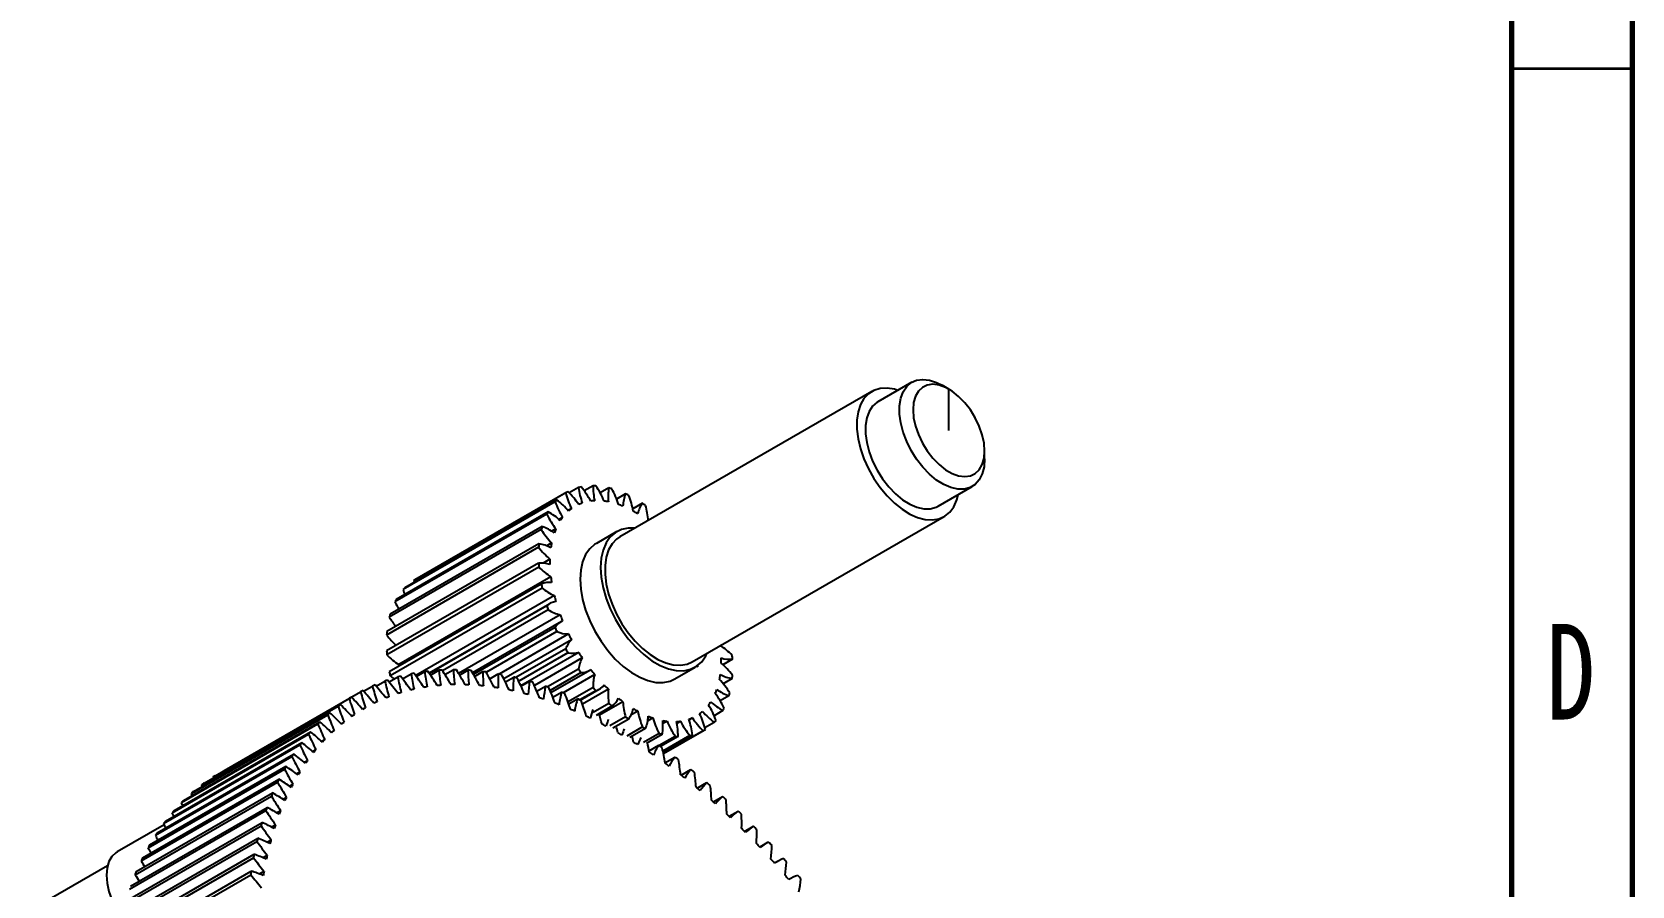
# Model space of a CAD drawing. Header units: millimetres. Extents: x 15 to 205, y 5 to 292.
# Drawn here: x 138.6 to 205, y 164.6 to 200 of the extents above; entities that cross this region are included whole.
import ezdxf

# ---------------------------------------------------------------- set-up
doc = ezdxf.new("R2010")
doc.units = ezdxf.units.MM
doc.styles.add('SLDTEXTSTYLE0', font='TXT', dxfattribs={"width": 0.75})

msp = doc.modelspace()

# ---------------------------------------------------------------- linework, layer by layer
at = {"color": 7, "linetype": 'Continuous', "lineweight": 70}
for p, q in [((205, 292), (205, 5)), ((200, 287), (200, 10))]:
    msp.add_line(p, q, dxfattribs=at)
at = {"color": 7, "linetype": 'Continuous', "lineweight": 35}
msp.add_line((200, 198.5), (205, 198.5), dxfattribs=at)
at = {"color": 7, "linetype": 'Continuous', "lineweight": 25}
for p, q in [((175.124, 185.478), (173.709, 184.662)), ((176.657, 185.191), (176.374, 185.354)), ((173.459, 185.095), (163.008, 179.062)), ((178.141, 182.293), (178.141, 182.619)), ((160.396, 180.589), (154.089, 176.947)), ((160.764, 180.883), (154.457, 177.241)), ((160.81, 180.91), (154.503, 177.269)), ((161.295, 181.108), (160.909, 180.885)), ((161.897, 181.177), (161.532, 180.966)), ((162.554, 181.088), (162.193, 180.88)), ((163.243, 180.843), (162.873, 180.629)), ((176.209, 180.331), (177.623, 181.148)), ((159.98, 179.996), (153.672, 176.355)), ((160.035, 180.101), (153.728, 176.46)), ((160.321, 180.508), (154.014, 176.867)), ((161, 180.23), (160.862, 180.15)), ((163.946, 180.451), (163.547, 180.221)), ((166.008, 173.865), (176.459, 179.898)), ((159.75, 179.362), (153.443, 175.721)), ((159.784, 179.488), (153.477, 175.847)), ((160.355, 179.388), (160.185, 179.29)), ((160.632, 179.868), (160.482, 179.782)), ((162.883, 179.278), (162.035, 178.788)), ((159.639, 178.625), (153.332, 174.984)), ((159.651, 178.769), (153.343, 175.127)), ((160.179, 178.804), (159.973, 178.685)), ((159.639, 177.964), (153.332, 174.323)), ((160.108, 178.134), (159.823, 177.97)), ((159.651, 177.807), (153.343, 174.166)), ((160.145, 177.399), (153.838, 173.758)), ((154.457, 177.241), (154.475, 177.17)), ((159.75, 177.099), (153.443, 173.458)), ((159.784, 176.934), (153.477, 173.292)), ((160.29, 176.62), (154.538, 173.3)), ((160.098, 176.285), (155.097, 173.398)), ((159.98, 176.2), (155.106, 173.386)), ((160.035, 176.031), (155.647, 173.498)), ((160.536, 175.822), (156.32, 173.388)), ((160.586, 175.551), (156.894, 173.42)), ((160.321, 175.293), (156.939, 173.341)), ((160.396, 175.127), (157.471, 173.438)), ((160.878, 175.028), (157.996, 173.365)), ((161, 174.788), (158.192, 173.167)), ((160.764, 174.408), (158.698, 173.215)), ((160.856, 174.248), (158.812, 173.067)), ((161.304, 174.263), (158.901, 172.876)), ((161.45, 174.036), (159.461, 172.888)), ((167.68, 173.983), (167.281, 173.753)), ((153.991, 173.17), (154.345, 173.375)), ((154.562, 173.266), (154.913, 173.469)), ((155.148, 173.324), (155.497, 173.525)), ((155.747, 173.343), (156.095, 173.544)), ((156.359, 173.324), (156.706, 173.524)), ((156.982, 173.266), (157.329, 173.466)), ((157.615, 173.17), (157.963, 173.371)), ((161.295, 173.57), (160.008, 172.827)), ((161.402, 173.422), (160.114, 172.678)), ((160.149, 172.594), (161.757, 173.522)), ((161.967, 173.344), (160.653, 172.586)), ((165.285, 173.159), (166.133, 173.649)), ((166.2, 173.691), (166.248, 173.663)), ((166.248, 173.663), (166.248, 173.725)), ((146.591, 169.357), (152.248, 172.623)), ((152.376, 172.654), (152.744, 172.866)), ((152.897, 172.863), (153.26, 173.073)), ((153.436, 173.036), (153.794, 173.242)), ((158.257, 173.036), (158.606, 173.237)), ((158.906, 172.864), (159.258, 173.067)), ((159.562, 172.654), (159.917, 172.859)), ((160.223, 172.407), (160.581, 172.614)), ((161.897, 172.805), (160.859, 172.206)), ((162.016, 172.673), (161.35, 172.289)), ((161.366, 172.281), (162.148, 172.733)), ((162.535, 172.731), (161.453, 172.107)), ((167.669, 173.178), (167.298, 172.964)), ((145.662, 168.762), (151.319, 172.027)), ((145.758, 168.833), (151.415, 172.098)), ((146.116, 169.077), (151.773, 172.343)), ((146.217, 169.141), (151.874, 172.406)), ((152.398, 171.933), (152.336, 171.898)), ((160.888, 172.124), (161.251, 172.333)), ((162.554, 172.137), (161.903, 171.761)), ((162.68, 172.025), (162.029, 171.649)), ((163.137, 172.217), (162.162, 171.654)), ((167.536, 172.459), (167.175, 172.251)), ((144.821, 168.026), (150.478, 171.291)), ((144.907, 168.112), (150.564, 171.377)), ((145.23, 168.411), (150.887, 171.677)), ((145.321, 168.49), (150.978, 171.755)), ((151.442, 171.3), (151.567, 171.372)), ((151.879, 171.616), (152.002, 171.687)), ((163.243, 171.584), (162.593, 171.209)), ((163.374, 171.496), (162.723, 171.121)), ((163.755, 171.817), (163.47, 171.652)), ((164.371, 171.543), (164.165, 171.424)), ((164.964, 171.404), (164.795, 171.306)), ((165.518, 171.404), (165.369, 171.317)), ((166.016, 171.542), (165.878, 171.462)), ((166.923, 171.358), (166.537, 171.135)), ((167.285, 171.846), (166.919, 171.635)), ((144.436, 167.607), (150.093, 170.872)), ((144.517, 167.7), (150.174, 170.966)), ((150.634, 170.566), (150.764, 170.641)), ((151.027, 170.95), (151.155, 171.023)), ((163.946, 171.166), (163.295, 170.79)), ((164.076, 171.104), (163.426, 170.728)), ((164.64, 170.893), (163.989, 170.518)), ((164.766, 170.859), (164.115, 170.484)), ((165.304, 170.775), (164.641, 170.392)), ((165.422, 170.77), (164.698, 170.352)), ((165.918, 170.815), (164.796, 170.167)), ((166.025, 170.839), (164.802, 170.134)), ((164.816, 170.06), (166.51, 171.037)), ((166.463, 171.011), (164.816, 170.06)), ((143.741, 166.671), (149.398, 169.936)), ((143.811, 166.778), (149.468, 170.044)), ((144.076, 167.155), (149.733, 170.42)), ((144.152, 167.255), (149.808, 170.521)), ((150.264, 170.15), (150.398, 170.227)), ((164.222, 170.174), (164.623, 170.405)), ((143.432, 166.156), (149.089, 169.421)), ((143.496, 166.269), (149.153, 169.535)), ((149.595, 169.222), (149.736, 169.303)), ((149.917, 169.701), (150.055, 169.781)), ((164.881, 169.682), (165.293, 169.92)), ((165.548, 169.167), (165.959, 169.403)), ((143.149, 165.61), (148.806, 168.876)), ((143.208, 165.73), (148.865, 168.996)), ((145.684, 168.699), (145.662, 168.762)), ((149.297, 168.712), (149.444, 168.796)), ((166.221, 168.627), (166.619, 168.857)), ((142.893, 165.035), (148.55, 168.301)), ((142.946, 165.162), (148.603, 168.427)), ((149.024, 168.172), (149.176, 168.26)), ((166.885, 168.057), (167.273, 168.281)), ((142.665, 164.433), (148.322, 167.698)), ((142.712, 164.565), (148.369, 167.831)), ((148.777, 167.605), (148.936, 167.696)), ((167.539, 167.459), (167.918, 167.678)), ((144.099, 167.106), (142.146, 165.979)), ((142.465, 163.803), (148.122, 167.069)), ((142.506, 163.941), (148.163, 167.207)), ((148.556, 167.009), (148.722, 167.105)), ((168.183, 166.833), (168.554, 167.047)), ((142.293, 163.148), (147.95, 166.413)), ((142.328, 163.291), (147.985, 166.557)), ((148.361, 166.388), (148.535, 166.488)), ((169.137, 166.367), (168.815, 166.181)), ((141.755, 165.407), (138.619, 163.596)), ((142.15, 162.468), (147.807, 165.733)), ((142.179, 162.616), (147.836, 165.882)), ((148.192, 165.741), (148.376, 165.847)), ((169.556, 165.588), (169.427, 165.513)), ((142.036, 161.765), (147.693, 165.03)), ((142.058, 161.918), (147.715, 165.184)), ((148.049, 165.069), (148.244, 165.182))]:
    msp.add_line(p, q, dxfattribs=at)
at = {"color": 7, "linetype": 'Continuous'}
msp.add_line((176.656, 183.476), (176.656, 185.191), dxfattribs=at)
at = {"color": 7, "linetype": 'Continuous', "lineweight": 25, "flags": 128}
for points in [[(174.539, 185.14), (174.397, 185.183), (174.092, 185.233), (173.806, 185.218), (173.548, 185.14), (173.323, 185), (173.136, 184.801), (172.992, 184.548), (172.894, 184.247), (172.844, 183.905), (172.844, 183.53), (172.894, 183.131), (172.992, 182.717), (173.136, 182.297), (173.323, 181.883), (173.548, 181.483), (173.806, 181.106), (174.092, 180.762), (174.397, 180.459), (174.716, 180.204), (175.041, 180.002), (175.363, 179.859), (175.676, 179.777), (175.973, 179.76), (176.245, 179.806), (176.488, 179.916), (176.694, 180.086), (176.86, 180.312), (176.982, 180.59), (177.038, 180.81)], [(178.141, 182.293), (178.116, 181.962), (178.04, 181.671), (177.917, 181.427), (177.749, 181.237), (177.541, 181.106), (177.3, 181.04), (177.033, 181.038), (176.746, 181.102), (176.449, 181.23), (176.149, 181.418), (175.856, 181.66), (175.578, 181.95), (175.322, 182.279), (175.097, 182.637), (174.909, 183.015), (174.763, 183.402), (174.663, 183.786), (174.612, 184.157), (174.612, 184.503), (174.663, 184.815), (174.763, 185.084), (174.909, 185.302), (175.097, 185.462), (175.322, 185.561), (175.578, 185.595), (175.856, 185.564), (176.149, 185.467), (176.374, 185.354)], [(178.141, 182.619), (178.116, 182.949), (178.041, 183.296), (177.919, 183.65), (177.754, 183.998), (177.551, 184.328), (177.318, 184.629), (177.063, 184.891), (176.793, 185.105), (176.519, 185.263), (176.25, 185.36), (175.995, 185.393), (175.762, 185.361), (175.559, 185.265), (175.394, 185.108), (175.272, 184.895), (175.197, 184.634), (175.171, 184.334), (175.197, 184.004), (175.272, 183.656), (175.394, 183.302), (175.559, 182.955), (175.762, 182.625), (175.995, 182.323), (176.25, 182.062), (176.519, 181.848), (176.793, 181.69), (177.063, 181.592), (177.318, 181.559), (177.551, 181.591), (177.754, 181.688), (177.919, 181.845), (178.041, 182.058), (178.116, 182.319), (178.141, 182.619)], [(173.709, 184.662), (173.683, 184.646), (173.495, 184.485), (173.349, 184.267), (173.249, 183.999), (173.198, 183.687), (173.198, 183.34), (173.249, 182.97), (173.349, 182.586), (173.495, 182.199), (173.683, 181.821), (173.908, 181.462), (174.164, 181.133), (174.442, 180.844), (174.735, 180.601), (175.034, 180.414), (175.332, 180.286), (175.618, 180.222), (175.886, 180.223), (176.127, 180.29), (176.209, 180.331)], [(163.633, 179.422), (163.359, 179.425), (163.075, 179.365), (162.824, 179.241), (162.61, 179.054), (162.438, 178.81), (162.312, 178.513), (162.236, 178.171), (162.21, 177.79), (162.236, 177.38), (162.312, 176.949), (162.438, 176.507), (162.61, 176.065), (162.824, 175.631), (163.075, 175.216), (163.359, 174.828), (163.669, 174.478), (163.997, 174.171), (164.337, 173.916), (164.68, 173.718), (165.02, 173.581), (165.348, 173.508), (165.657, 173.502), (165.941, 173.561), (166.193, 173.686), (166.407, 173.872), (166.579, 174.117), (166.633, 174.226)], [(162.035, 178.788), (161.975, 178.751), (161.761, 178.565), (161.589, 178.32), (161.464, 178.023), (161.387, 177.681), (161.362, 177.3), (161.387, 176.89), (161.464, 176.459), (161.589, 176.017), (161.761, 175.575), (161.975, 175.141), (162.227, 174.726), (162.511, 174.339), (162.82, 173.988), (163.148, 173.681), (163.488, 173.426), (163.832, 173.228), (164.171, 173.091), (164.499, 173.019), (164.809, 173.012), (165.093, 173.072), (165.285, 173.159)], [(163.008, 179.062), (162.872, 178.967), (162.685, 178.768), (162.541, 178.515), (162.443, 178.214), (162.393, 177.872), (162.393, 177.497), (162.443, 177.098), (162.541, 176.683), (162.685, 176.264), (162.872, 175.85), (163.097, 175.449), (163.355, 175.073), (163.641, 174.729), (163.946, 174.426), (164.265, 174.17), (164.59, 173.969), (164.912, 173.825), (165.225, 173.744), (165.522, 173.726), (165.794, 173.773), (166.008, 173.865)], [(144.872, 167.905), (144.855, 167.944), (144.821, 168.026)], [(145.266, 168.319), (145.261, 168.329), (145.23, 168.411)], [(144.503, 167.458), (144.472, 167.526), (144.436, 167.607)], [(142.146, 165.979), (142.099, 165.949), (141.934, 165.792), (141.811, 165.579), (141.736, 165.318), (141.711, 165.017), (141.736, 164.688), (141.811, 164.34), (141.934, 163.986), (142.099, 163.638), (142.301, 163.308), (142.324, 163.275)]]:
    msp.add_lwpolyline(points, dxfattribs=at)
at = {"color": 7, "linetype": 'Continuous', "lineweight": 25}
for centre, radius, start, end in [((161.875, 179.133), 2.075, 135.46986, 138.50435), ((158.601, 178.216), 2.975, 40.07889, 52.89012), ((161.76, 179.264), 1.9, 118.39659, 121.61416), ((164.065, 181.709), 3.403, 194.0511, 205.76156), ((158.49, 178.49), 3.403, 34.23839, 45.94961), ((161.816, 179.099), 2.075, 101.50533, 104.54013), ((164.248, 181.476), 2.976, 187.1114, 199.92132), ((158.583, 178.792), 3.664, 28.5605, 39.70772), ((162.064, 178.537), 2.023, 92.75607, 97.46296), ((164.351, 181.138), 2.454, 179.09727, 193.67157), ((161.856, 178.573), 2.604, 86.47333, 89.08128), ((158.934, 179.103), 3.712, 22.8198, 33.87042), ((164.44, 180.739), 1.918, 169.52322, 186.70775), ((161.714, 177.7), 3.49, 73.93148, 76.077), ((159.561, 179.382), 3.538, 16.78347, 28.19303), ((164.579, 180.299), 1.442, 157.81306, 178.61702), ((161.293, 176.58), 4.689, 63.65236, 65.41454), ((160.44, 179.569), 3.175, 10.18247, 22.4504), ((162.312, 178.835), 2.605, 150.92663, 153.53415), ((163.312, 181.631), 3.712, 206.12953, 217.18027), ((158.842, 177.958), 2.453, 46.32915, 60.90546), ((163.758, 181.779), 3.664, 200.29248, 211.43941), ((162.008, 178.843), 1.714, 125.99324, 131.24985), ((162.001, 178.839), 1.714, 108.76052, 114.01741), ((162.035, 177.914), 2.648, 79.11146, 83.04464), ((161.792, 177.021), 3.575, 67.90074, 71.12066), ((161.292, 175.974), 4.736, 58.66802, 61.33736), ((164.81, 179.811), 1.075, 143.47856, 168.81328), ((160.594, 175.369), 6.088, 55.11, 56.59063), ((161.502, 179.605), 2.683, 2.67984, 16.40851), ((163.139, 178.522), 3.491, 163.92858, 166.0737), ((162.757, 181.227), 3.538, 211.80688, 223.21699), ((159.143, 177.681), 1.918, 53.29381, 70.48122), ((162.793, 178.351), 2.649, 156.96222, 160.89469), ((162.238, 178.637), 2.023, 142.54622, 147.25244), ((164.32, 178.326), 4.69, 174.58907, 176.35094), ((162.156, 180.559), 3.174, 217.54967, 229.81866), ((159.455, 177.341), 1.441, 61.38583, 82.19364), ((163.688, 178.115), 3.576, 168.88399, 172.10331), ((159.762, 176.897), 1.074, 71.1915, 96.53068), ((165.718, 178.326), 6.089, 183.41152, 184.89194), ((164.844, 178.024), 4.738, 178.66554, 181.33446), ((155.453, 175.623), 1.901, 119.99739, 121.61412), ((161.594, 179.657), 2.682, 223.59196, 237.32232), ((166.105, 178.115), 6.003, 186.8483, 189.12753), ((155.568, 175.492), 2.075, 135.46986, 138.50435), ((157.332, 178.089), 3.535, 200.2107, 203.64087), ((160.083, 176.329), 0.839, 83.46599, 113.38121), ((167.125, 178.522), 7.51, 190.92106, 192.20826), ((161.155, 178.58), 2.143, 230.20869, 246.16492), ((167.273, 178.351), 7.195, 193.92158, 195.94146), ((156.004, 175.194), 2.605, 150.92663, 153.53415), ((157.022, 178), 3.732, 206.14663, 211.40223), ((160.467, 175.647), 0.737, 98.73464, 131.36974), ((168.313, 178.835), 8.74, 197.55052, 198.71394), ((160.907, 177.413), 1.634, 237.75908, 256.89272), ((156.831, 174.881), 3.491, 163.92858, 166.0737), ((156.518, 177.633), 3.621, 211.87912, 219.26478), ((160.971, 174.89), 0.764, 116.31878, 148.15775), ((169.093, 179.133), 9.576, 203.63956, 204.73428), ((168.158, 178.637), 8.126, 200.27438, 202.13698), ((158.013, 174.685), 4.69, 174.58907, 176.35094), ((155.881, 176.946), 3.217, 217.5918, 228.06127), ((160.876, 176.244), 1.216, 246.74789, 270.07121), ((161.643, 174.125), 0.923, 134.07886, 162.13311), ((168.625, 178.842), 8.636, 206.21396, 208.00247), ((159.41, 174.685), 6.089, 183.41152, 184.89194), ((155.286, 176.015), 2.682, 223.59196, 237.32232), ((169.359, 179.264), 9.872, 209.46363, 210.53637), ((161.05, 175.15), 0.923, 257.87312, 285.93165), ((162.502, 173.427), 1.216, 149.93695, 173.25598), ((168.627, 178.838), 8.635, 211.99754, 213.78608), ((165.726, 172.29), 2.682, 43.59196, 57.32232), ((167.558, 175.05), 1.074, 251.1915, 276.53068), ((162.475, 173.923), 4.738, 358.66554, 1.33446), ((161.602, 173.621), 6.089, 3.41152, 4.89194), ((160.817, 174.881), 7.51, 190.92106, 192.20826), ((155.049, 175.215), 2.484, 230.73046, 235.79971), ((155.885, 165.715), 7.813, 104.63205, 105.5251), ((159.666, 174.456), 5.87, 186.8372, 187.49551), ((142.468, 164.454), 14.448, 34.80613, 37.62351), ((155.96, 165.387), 8.149, 100.56143, 101.42973), ((165.434, 175.215), 11.24, 189.42576, 192.75653), ((142.63, 164.754), 14.657, 33.34962, 36.14013), ((156.026, 164.97), 8.571, 96.6172, 97.45675), ((165.531, 174.885), 10.712, 187.59698, 191.03637), ((142.856, 165.058), 14.813, 31.90163, 34.67256), ((156.071, 164.463), 9.08, 92.8148, 93.6227), ((165.619, 174.536), 10.172, 185.70213, 189.26215), ((143.149, 165.363), 14.913, 30.45847, 33.21695), ((165.701, 174.171), 9.626, 183.73432, 187.42775), ((156.085, 163.868), 9.675, 89.16466, 89.93907), ((143.51, 165.668), 14.957, 29.01647, 31.76953), ((165.781, 173.791), 9.079, 181.68624, 185.52666), ((156.058, 163.187), 10.358, 85.67258, 86.41261), ((143.94, 165.969), 14.944, 27.57198, 30.32662), ((165.864, 173.399), 8.536, 179.55014, 183.55194), ((155.982, 162.423), 11.126, 82.34034, 83.04591), ((144.441, 166.264), 14.874, 26.12132, 28.88455), ((165.954, 172.996), 8, 177.31787, 181.49624), ((155.849, 161.581), 11.978, 79.16641, 79.83809), ((145.011, 166.549), 14.749, 24.66078, 27.43967), ((169.113, 179.098), 9.575, 215.26581, 216.36057), ((161.377, 174.186), 0.764, 271.85131, 303.69269), ((168.216, 178.537), 8.125, 217.86322, 219.72592), ((163.53, 172.869), 1.634, 163.11295, 182.24315), ((163.632, 173.832), 3.576, 348.88399, 352.10331), ((167.865, 174.607), 1.441, 241.38583, 262.19364), ((165.164, 171.388), 3.174, 37.54967, 49.81866), ((163, 173.621), 4.69, 354.58907, 356.35094), ((155.715, 166.186), 7.311, 117.37438, 118.30783), ((164.86, 176.288), 13.134, 196.20366, 199.206), ((142.335, 163.591), 13.526, 39.265, 42.20897), ((155.751, 166.111), 7.395, 113.06569, 113.99212), ((165.038, 176.064), 12.703, 194.57837, 197.64815), ((142.324, 163.872), 13.879, 37.7599, 40.65372), ((155.811, 165.955), 7.562, 108.80855, 109.72128), ((165.191, 175.808), 12.241, 192.91057, 196.05719), ((142.367, 164.16), 14.188, 36.27494, 39.12666), ((165.322, 175.524), 11.752, 191.19493, 194.42834), ((156.068, 165.466), 7.44, 106.61382, 107.70685), ((156.142, 165.191), 7.725, 102.48973, 103.55573), ((156.211, 164.831), 8.092, 98.48287, 99.51635), ((156.266, 164.383), 8.543, 94.61113, 95.60791), ((156.296, 163.849), 9.078, 90.88728, 91.84451), ((156.291, 163.23), 9.697, 87.31928, 88.23533), ((156.242, 162.529), 10.4, 83.91074, 84.78504), ((156.142, 161.75), 11.185, 80.66162, 81.49449), ((155.983, 160.899), 12.052, 77.56892, 78.36139), ((166.055, 172.583), 7.478, 174.98092, 179.35174), ((155.654, 160.667), 12.912, 76.14665, 76.78551), ((145.65, 166.82), 14.569, 23.18655, 25.98829), ((166.171, 172.16), 6.972, 172.53054, 177.11023), ((155.392, 159.688), 13.926, 73.27501, 73.8825), ((146.357, 167.074), 14.336, 21.69474, 24.52669), ((166.305, 171.727), 6.487, 169.95783, 174.76316), ((155.059, 158.653), 15.013, 70.54411, 71.1219), ((147.128, 167.306), 14.054, 20.18131, 23.05107), ((166.459, 171.285), 6.026, 167.25398, 172.30171), ((154.655, 157.571), 16.168, 67.94573, 68.49565), ((168.464, 178.572), 8.739, 221.28647, 222.44997), ((161.78, 173.371), 0.737, 288.64144, 321.27552), ((167.525, 177.913), 7.194, 224.05917, 226.07925), ((164.666, 172.501), 2.143, 173.83873, 189.79246), ((164.527, 173.596), 2.649, 336.96222, 340.89469), ((168.176, 174.266), 1.918, 233.29381, 250.48122), ((164.563, 170.72), 3.538, 31.80688, 43.21699), ((155.763, 166.117), 7.395, 126.01852, 126.94491), ((164.415, 176.626), 13.881, 199.34665, 202.24029), ((142.5, 163.051), 12.702, 42.35233, 45.42239), ((155.716, 166.186), 7.311, 121.70291, 122.63635), ((164.653, 176.476), 13.528, 197.7915, 200.73527), ((142.395, 163.318), 13.132, 40.79437, 43.79694), ((155.935, 165.805), 7.076, 119.44027, 120.57049), ((155.954, 165.769), 7.116, 115.11796, 116.24391), ((156.002, 165.658), 7.237, 110.8323, 111.94564), ((155.762, 159.981), 12.996, 74.62744, 75.38104), ((155.474, 159.004), 14.014, 71.83036, 72.54699), ((155.117, 157.977), 15.102, 69.1698, 69.8516), ((147.961, 167.513), 13.725, 18.64206, 21.55751), ((166.636, 170.831), 5.591, 164.41054, 169.71692), ((154.178, 156.451), 17.386, 65.4712, 65.99514), ((148.852, 167.691), 13.353, 17.0726, 20.04197), ((167.598, 177.699), 7.509, 227.79275, 229.08009), ((162.179, 172.698), 0.839, 306.62996, 336.54144), ((166.736, 177.02), 6.002, 230.87383, 233.15336), ((165.817, 172.342), 2.683, 182.67984, 196.40851), ((162.51, 172.136), 1.075, 323.47856, 348.81328), ((166.027, 175.973), 4.736, 238.66802, 241.33736), ((165.082, 173.31), 2.023, 322.54622, 327.25244), ((163.562, 170.168), 3.664, 20.29248, 31.43941), ((168.477, 173.989), 2.453, 226.32915, 240.90546), ((164.007, 170.316), 3.712, 26.12953, 37.18027), ((165.008, 173.112), 2.605, 330.92663, 333.53415), ((164.181, 173.425), 3.491, 343.92858, 346.0737), ((156.04, 165.803), 7.814, 134.48498, 135.37794), ((163.839, 176.792), 14.449, 202.37668, 205.19394), ((142.826, 162.536), 11.75, 45.57243, 48.80618), ((155.868, 165.987), 7.562, 130.28913, 131.2018), ((164.144, 176.732), 14.189, 200.8736, 203.72518), ((142.645, 162.791), 12.239, 43.94342, 47.09035), ((156.03, 165.674), 7.238, 128.06491, 129.17818), ((155.957, 165.771), 7.116, 123.7668, 124.89272), ((154.69, 156.908), 16.253, 66.63727, 67.28649), ((154.194, 155.808), 17.46, 64.22398, 64.84293), ((166.93, 170.34), 5.28, 162.86309, 166.97048), ((149.919, 167.873), 12.814, 15.46014, 17.45197), ((153.631, 154.686), 18.715, 61.92113, 62.51209), ((167.193, 169.844), 4.942, 160.69785, 164.10024), ((166.726, 176.578), 6.088, 235.11, 236.59063), ((166.88, 172.378), 3.175, 190.18247, 202.4504), ((162.741, 171.648), 1.442, 337.81306, 358.61702), ((165.527, 174.926), 3.575, 247.90074, 251.12066), ((167.758, 172.565), 3.538, 196.78347, 208.19303), ((162.88, 171.208), 1.918, 349.52322, 6.70775), ((165.285, 174.033), 2.648, 259.11146, 263.04464), ((168.386, 172.844), 3.712, 202.8198, 213.87042), ((165.256, 173.41), 2.023, 272.75607, 277.46296), ((162.969, 170.809), 2.454, 359.09727, 13.67157), ((168.736, 173.155), 3.664, 208.5605, 219.70772), ((165.318, 173.108), 1.714, 288.76052, 294.01741), ((163.072, 170.471), 2.976, 7.1114, 19.92132), ((168.829, 173.457), 3.403, 214.23839, 225.94961), ((165.312, 173.104), 1.714, 305.99324, 311.24985), ((163.254, 170.238), 3.403, 14.0511, 25.76156), ((168.719, 173.731), 2.975, 220.07889, 232.89012), ((165.444, 172.814), 2.075, 315.46986, 318.50435), ((156.286, 165.573), 8.151, 138.57993, 139.44813), ((163.498, 176.801), 14.658, 203.85999, 206.65042), ((143.037, 162.285), 11.238, 47.24441, 50.57556), ((156.364, 165.319), 7.726, 136.45416, 137.52005), ((156.163, 165.52), 7.441, 132.30342, 133.39636), ((151.029, 168.008), 12.249, 13.80961, 15.09602), ((153.006, 153.554), 20.008, 59.72008, 60.28529), ((167.44, 169.344), 4.594, 157.71253, 161.09152), ((152.091, 168.075), 11.75, 12.11847, 13.33913), ((167.675, 168.843), 4.236, 153.51951, 157.94074), ((166.027, 175.368), 4.689, 243.65236, 245.41454), ((165.606, 174.247), 3.49, 253.93148, 256.077), ((165.464, 173.374), 2.604, 266.47333, 269.08128), ((165.504, 172.848), 2.075, 281.50533, 284.54013), ((165.559, 172.683), 1.9, 298.39659, 301.61416), ((157.031, 165.016), 9.082, 146.38593, 147.1937), ((162.711, 176.657), 14.913, 206.78308, 209.54153), ((143.533, 161.784), 10.17, 50.73919, 54.29969), ((156.615, 165.308), 8.573, 142.55242, 143.39186), ((163.122, 176.757), 14.813, 205.32751, 208.09838), ((143.274, 162.035), 10.71, 48.96476, 52.40458), ((156.642, 165.078), 8.094, 140.49308, 141.52643), ((152.324, 152.422), 21.33, 57.61247, 58.15407), ((153.092, 168.078), 11.326, 10.38103, 12.38317), ((151.592, 151.3), 22.67, 55.59029, 56.11034), ((167.907, 168.343), 3.878, 147.88303, 154.65538), ((150.834, 150.658), 24.085, 54.65304, 55.07466), ((154.006, 168.019), 11.001, 8.60054, 11.97935), ((157.54, 164.706), 9.678, 150.06898, 150.84326), ((162.266, 176.496), 14.957, 208.23047, 210.98353), ((143.809, 161.531), 9.624, 52.57383, 56.26778), ((157.451, 164.514), 9.08, 148.16385, 149.12092), ((157.003, 164.807), 8.545, 144.40101, 145.39765), ((150.817, 150.2), 24.015, 53.64594, 54.14638), ((168.238, 167.788), 3.635, 144.10318, 151.17362), ((150.017, 149.537), 25.472, 52.74328, 53.14945), ((155.136, 167.951), 10.467, 6.7425, 10.2353), ((168.591, 167.209), 3.427, 140.17729, 147.53153), ((149.172, 148.455), 26.845, 50.90091, 51.29311), ((156.285, 167.832), 9.924, 4.81529, 8.43444), ((150.106, 162.852), 7.395, 126.01852, 126.94491), ((150.059, 162.92), 7.311, 121.70291, 122.63635), ((158.144, 164.389), 10.36, 153.59485, 154.33475), ((161.79, 176.274), 14.944, 209.67337, 212.42803), ((144.097, 161.272), 9.077, 54.47518, 58.31617), ((157.99, 164.209), 9.7, 151.77245, 152.68833), ((150.011, 149.131), 25.354, 51.77226, 52.25493), ((149.182, 148.104), 26.674, 49.96251, 50.42911), ((168.964, 166.602), 3.253, 136.11975, 143.73438), ((148.309, 147.42), 28.192, 49.1194, 49.499), ((157.445, 167.662), 9.377, 2.81186, 6.5705), ((150.383, 162.537), 7.814, 134.48498, 135.37794), ((150.211, 162.721), 7.562, 130.28913, 131.2018), ((158.844, 164.072), 11.129, 156.96096, 157.66639), ((161.284, 175.987), 14.874, 211.11544, 213.87872), ((144.395, 161.004), 8.534, 56.45018, 60.45262), ((158.622, 163.9), 10.403, 155.22214, 156.09628), ((148.342, 147.127), 27.963, 48.21034, 48.6625), ((169.353, 165.966), 3.113, 131.95021, 139.79213), ((147.442, 146.441), 29.5, 47.39258, 47.76088), ((158.611, 167.44), 8.831, 0.72467, 4.63676), ((150.629, 162.308), 8.151, 138.57993, 139.44813), ((159.64, 163.766), 11.981, 160.16819, 160.83975), ((160.752, 175.636), 14.748, 212.56035, 215.33931), ((144.699, 160.724), 7.998, 58.5062, 62.68526), ((159.347, 163.598), 11.189, 158.5121, 159.34481), ((147.503, 146.209), 29.206, 46.50981, 46.94904), ((169.756, 165.299), 3.006, 127.69334, 135.71993), ((146.581, 145.527), 30.755, 45.71471, 46.07291), ((159.774, 167.164), 8.29, 358.5458, 2.6261), ((151.374, 161.75), 9.082, 146.38593, 147.1937), ((157.007, 173.367), 14.861, 206.78102, 207.65104), ((150.958, 162.042), 8.573, 142.55242, 143.39186), ((157.382, 173.451), 14.721, 205.32387, 206.08108), ((160.529, 163.478), 12.916, 163.2202, 163.85894), ((160.198, 175.218), 14.568, 214.01176, 216.81359), ((145.006, 160.43), 7.476, 60.65105, 65.02261), ((160.163, 163.309), 12.055, 161.64462, 162.43694), ((146.678, 145.357), 30.392, 44.85534, 45.28307), ((170.167, 164.599), 2.932, 123.37803, 131.5382), ((145.742, 144.685), 31.945, 44.08034, 44.4296), ((160.929, 166.836), 7.761, 356.26692, 0.53094), ((151.883, 161.44), 9.678, 150.06898, 150.84326), ((156.596, 173.223), 14.942, 208.2299, 209.21315), ((161.508, 163.216), 13.929, 166.12267, 166.73004), ((159.625, 174.733), 14.335, 215.4734, 218.30548), ((145.314, 160.118), 6.971, 62.89293, 67.47343), ((161.069, 163.041), 13, 164.62441, 165.37786), ((145.878, 144.578), 31.509, 43.24169, 43.65925), ((170.583, 163.863), 2.892, 119.03625, 127.27235), ((144.935, 143.92), 33.056, 42.48439, 42.82578), ((162.07, 166.456), 7.245, 353.87941, 358.34329), ((152.487, 161.123), 10.36, 153.59485, 154.33475), ((156.149, 173.017), 14.962, 209.67422, 210.77256), ((162.571, 162.987), 15.017, 168.88275, 169.46044), ((159.038, 174.181), 14.053, 216.94908, 219.819), ((145.622, 159.786), 6.485, 65.24041, 70.04661), ((162.059, 162.802), 14.018, 167.45792, 168.17442), ((145.118, 143.877), 32.543, 41.66389, 42.07255), ((170.998, 163.09), 2.884, 114.70142, 122.95187), ((144.175, 143.239), 34.077, 40.92203, 41.25656), ((163.191, 166.025), 6.749, 351.37441, 356.05479), ((153.187, 160.807), 11.129, 156.96096, 157.66639), ((155.667, 172.747), 14.921, 211.11759, 212.33441), ((163.711, 162.796), 16.173, 171.50851, 172.05834), ((158.442, 173.563), 13.724, 218.44271, 221.35835), ((145.929, 159.431), 6.024, 67.70231, 72.75097), ((163.128, 162.598), 15.106, 170.15281, 170.83449), ((144.408, 143.258), 33.485, 40.11726, 40.51823), ((171.408, 162.279), 2.91, 110.40661, 118.60911), ((143.474, 142.643), 34.997, 39.3887, 39.71734), ((164.286, 165.545), 6.274, 348.74305, 353.65672)]:
    msp.add_arc(centre, radius, start, end, dxfattribs=at)

# ---------------------------------------------------------------- texts
at = {"color": 7, "linetype": 'Continuous', "lineweight": 0, "insert": (202.453, 175.446), "char_height": 3.969, "attachment_point": 2, "style": 'SLDTEXTSTYLE0'}
msp.add_mtext('D', dxfattribs=at)

doc.saveas('drawing.dxf')
